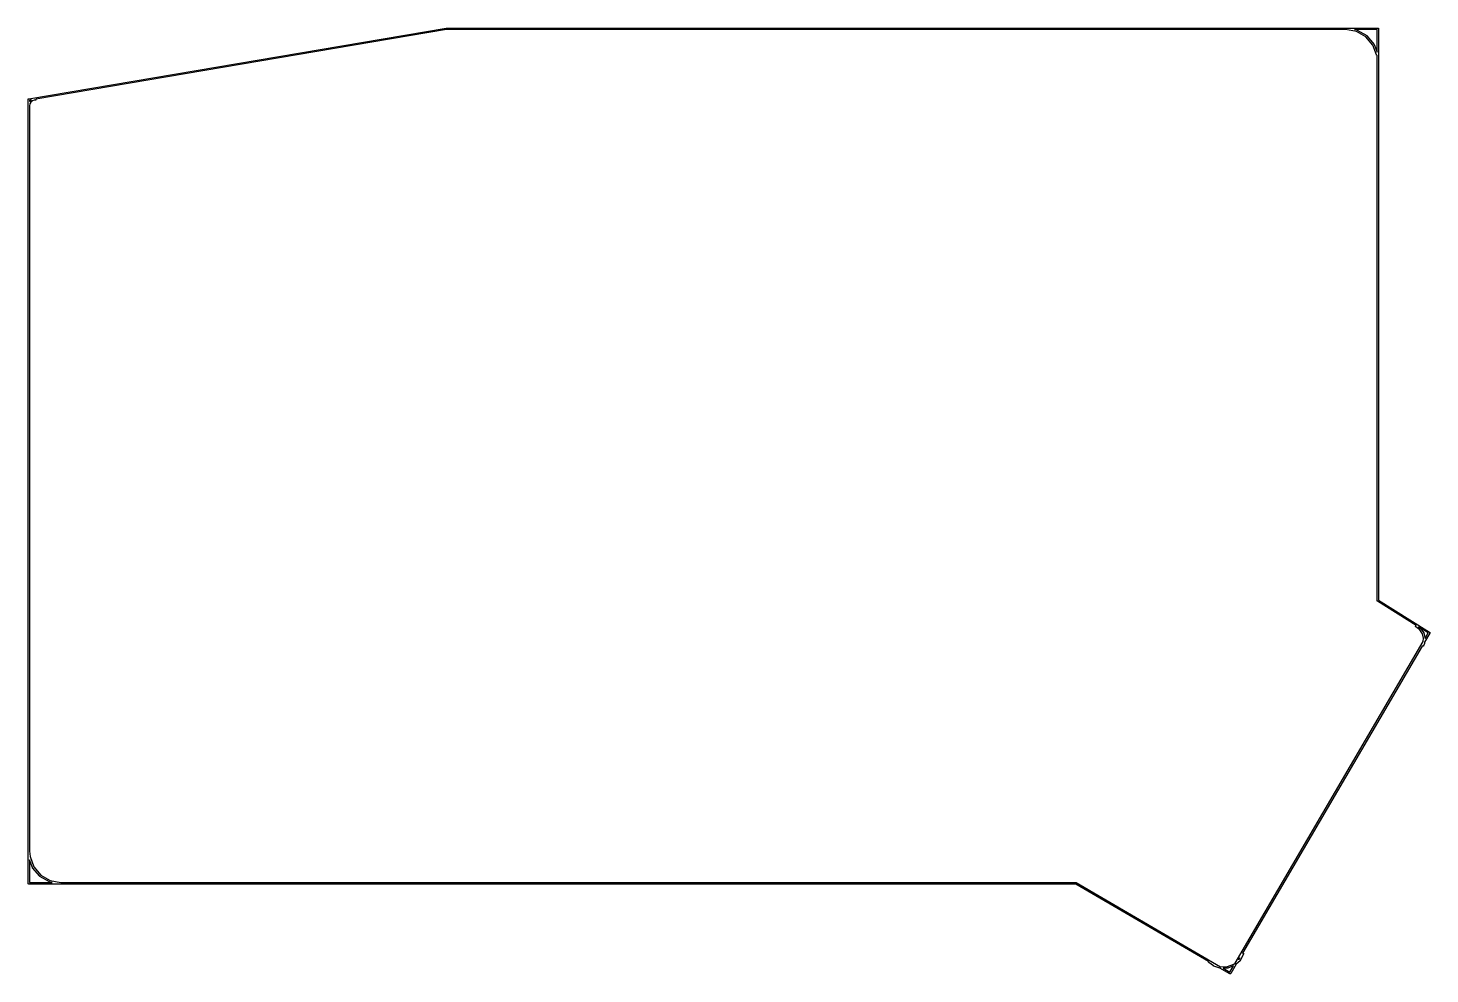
# Model space of a CAD drawing. Extents: x 75 to 213, y -140 to -46.
import ezdxf

# ---------------------------------------------------------------- set-up
doc = ezdxf.new("R2010")
doc.units = 0
doc.header["$MEASUREMENT"] = 0
doc.layers.add('BLACK', color=7, linetype='CONTINUOUS')

msp = doc.modelspace()

# ---------------------------------------------------------------- linework, layer by layer
at = {"layer": 'Black'}
for p, q in [((74.9175, -53.2661), (116.192, -46.2811)), ((116.211, -46.43), (75.627, -53.2981)), ((116.192, -46.2811), (116.199, -46.2811)), ((116.199, -46.2811), (116.205, -46.28)), ((116.205, -46.28), (132.08, -46.28)), ((132.08, -46.43), (116.211, -46.43)), ((132.08, -46.28), (208.28, -46.28)), ((205.098, -46.43), (132.08, -46.43)), ((206.165, -46.618), (205.098, -46.43)), ((205.962, -46.43), (206.204, -46.4726)), ((208.205, -46.43), (205.962, -46.43)), ((207.097, -47.1561), (206.165, -46.618)), ((206.204, -46.4726), (206.228, -46.4815)), ((206.228, -46.4815), (206.228, -46.4815)), ((206.228, -46.4815), (207.183, -47.0329)), ((207.183, -47.0329), (207.203, -47.0496)), ((207.203, -47.0496), (207.203, -47.0496)), ((207.203, -47.0496), (207.912, -47.8943)), ((208.205, -48.6593), (208.205, -46.43)), ((208.28, -46.28), (208.286, -46.2811)), ((208.286, -46.2811), (208.293, -46.2811)), ((208.293, -46.2811), (208.299, -46.2834)), ((208.299, -46.2834), (208.306, -46.2845)), ((208.306, -46.2845), (208.311, -46.2878)), ((208.311, -46.2878), (208.317, -46.29)), ((208.317, -46.29), (208.323, -46.2943)), ((208.323, -46.2943), (208.328, -46.2975)), ((208.328, -46.2975), (208.332, -46.3026)), ((208.332, -46.3026), (208.337, -46.3068)), ((208.337, -46.3068), (208.341, -46.3125)), ((208.341, -46.3125), (208.345, -46.3175)), ((208.345, -46.3175), (208.347, -46.3237)), ((208.347, -46.3237), (208.35, -46.3293)), ((208.35, -46.3293), (208.352, -46.3358)), ((208.352, -46.3358), (208.354, -46.342)), ((208.354, -46.342), (208.354, -46.3485)), ((208.354, -46.3485), (208.355, -46.355)), ((208.355, -46.355), (208.355, -95.25)), ((207.789, -47.9809), (207.097, -47.1561)), ((208.148, -48.9338), (207.789, -47.9809)), ((207.912, -47.8943), (207.918, -47.9052)), ((207.918, -47.9052), (207.925, -47.916)), ((207.925, -47.916), (208.205, -48.6593)), ((208.161, -48.9562), (208.148, -48.9338)), ((208.182, -48.9727), (208.161, -48.9562)), ((208.205, -48.9809), (208.182, -48.9727)), ((208.205, -95.25), (208.205, -48.9809)), ((74.855, -53.3395), (74.8573, -53.3268)), ((74.855, -53.3397), (74.855, -53.3395)), ((74.855, -53.34), (74.855, -53.3397)), ((74.855, -130.81), (74.855, -53.34)), ((74.8573, -53.3268), (74.8595, -53.3143)), ((74.8595, -53.3143), (74.8597, -53.3141)), ((74.8597, -53.3139), (74.8662, -53.3028)), ((74.8597, -53.3141), (74.8597, -53.3139)), ((74.8662, -53.3028), (74.8725, -53.2918)), ((74.8725, -53.2918), (74.8727, -53.2916)), ((74.8727, -53.2916), (74.8729, -53.2914)), ((74.8729, -53.2914), (74.8827, -53.2832)), ((74.8827, -53.2832), (74.8925, -53.275)), ((74.8925, -53.275), (74.8927, -53.275)), ((74.8927, -53.275), (74.8929, -53.2748)), ((74.8929, -53.2748), (74.905, -53.2705)), ((74.905, -53.2705), (74.917, -53.2661)), ((74.917, -53.2661), (74.9172, -53.2661)), ((74.9172, -53.2661), (74.9175, -53.2661)), ((75.195, -53.3712), (75.005, -53.4034)), ((75.005, -53.4034), (75.005, -53.5442)), ((75.005, -53.5442), (75.0136, -53.5293)), ((75.0399, -53.7839), (75.005, -53.9816)), ((75.005, -53.9816), (75.005, -127.632)), ((75.0136, -53.5293), (75.0304, -53.5094)), ((75.0304, -53.5094), (75.195, -53.3712)), ((75.0304, -53.5094), (75.0304, -53.5094)), ((75.1369, -53.6158), (75.0399, -53.7839)), ((75.2856, -53.491), (75.1369, -53.6158)), ((75.4711, -53.4235), (75.2856, -53.491)), ((75.5715, -53.4147), (75.4711, -53.4235)), ((75.5967, -53.408), (75.5715, -53.4147)), ((75.618, -53.393), (75.5967, -53.408)), ((75.633, -53.3717), (75.618, -53.393)), ((75.627, -53.2981), (75.6374, -53.3206)), ((75.6397, -53.3465), (75.633, -53.3717)), ((75.6374, -53.3206), (75.6397, -53.3465)), ((208.205, -102.87), (208.205, -95.25)), ((208.355, -95.25), (208.355, -102.828)), ((208.207, -102.882), (208.205, -102.87)), ((208.209, -102.893), (208.207, -102.882)), ((208.209, -102.894), (208.209, -102.893)), ((208.21, -102.896), (208.209, -102.894)), ((208.215, -102.906), (208.21, -102.896)), ((208.221, -102.916), (208.215, -102.906)), ((208.222, -102.917), (208.221, -102.916)), ((208.223, -102.918), (208.222, -102.917)), ((208.232, -102.926), (208.223, -102.918)), ((208.24, -102.934), (208.232, -102.926)), ((212.083, -105.336), (208.24, -102.934)), ((208.355, -102.828), (213.4, -105.981)), ((212.015, -105.401), (212.023, -105.376)), ((212.017, -105.427), (212.015, -105.401)), ((212.027, -105.451), (212.017, -105.427)), ((212.023, -105.376), (212.038, -105.356)), ((212.045, -105.47), (212.027, -105.451)), ((212.038, -105.356), (212.06, -105.341)), ((212.431, -105.756), (212.045, -105.47)), ((212.06, -105.341), (212.083, -105.336)), ((213.258, -106.07), (212.288, -105.463)), ((212.288, -105.463), (212.531, -105.644)), ((212.688, -106.146), (212.431, -105.756)), ((212.531, -105.644), (212.531, -105.644)), ((212.531, -105.644), (212.536, -105.649)), ((212.536, -105.649), (212.549, -105.662)), ((212.549, -105.662), (212.549, -105.662)), ((212.549, -105.662), (212.82, -106.074)), ((212.796, -106.599), (212.688, -106.146)), ((212.759, -106.924), (212.796, -106.599)), ((212.82, -106.074), (212.824, -106.083)), ((212.824, -106.083), (212.831, -106.098)), ((212.831, -106.098), (212.945, -106.577)), ((213.425, -106.083), (212.904, -106.972)), ((212.945, -106.577), (212.945, -106.578)), ((212.945, -106.578), (212.947, -106.603)), ((212.947, -106.603), (213.258, -106.07)), ((213.4, -105.981), (213.404, -105.985)), ((213.404, -105.985), (213.409, -105.988)), ((213.409, -105.988), (213.413, -105.994)), ((213.413, -105.994), (213.419, -105.999)), ((213.419, -105.999), (213.422, -106.004)), ((213.422, -106.004), (213.425, -106.008)), ((213.425, -106.008), (213.428, -106.015)), ((213.427, -106.078), (213.425, -106.083)), ((213.43, -106.073), (213.427, -106.078)), ((213.428, -106.015), (213.431, -106.022)), ((213.431, -106.066), (213.43, -106.073)), ((213.431, -106.022), (213.432, -106.027)), ((213.434, -106.058), (213.431, -106.066)), ((213.432, -106.027), (213.434, -106.032)), ((213.434, -106.032), (213.434, -106.04)), ((213.434, -106.04), (213.435, -106.048)), ((213.435, -106.048), (213.434, -106.053)), ((213.434, -106.053), (213.434, -106.058)), ((194.175, -138.696), (212.759, -106.924)), ((212.673, -107.368), (194.917, -137.726)), ((212.686, -107.379), (212.673, -107.368)), ((212.71, -107.388), (212.686, -107.379)), ((212.736, -107.389), (212.71, -107.388)), ((212.761, -107.381), (212.736, -107.389)), ((212.781, -107.365), (212.761, -107.381)), ((212.795, -107.343), (212.781, -107.365)), ((212.886, -107.112), (212.795, -107.343)), ((212.888, -107.103), (212.886, -107.112)), ((212.89, -107.093), (212.888, -107.103)), ((212.904, -106.972), (212.89, -107.093)), ((75.005, -127.632), (75.0521, -128.17)), ((75.2849, -129.248), (75.005, -128.479)), ((75.005, -128.479), (75.005, -130.735)), ((75.0521, -128.17), (75.4213, -129.184)), ((75.2979, -129.271), (75.2849, -129.248)), ((76.0067, -130.115), (75.2979, -129.271)), ((75.2979, -129.271), (75.2979, -129.271)), ((75.4213, -129.184), (76.1131, -130.009)), ((76.0266, -130.132), (76.0067, -130.115)), ((76.0067, -130.115), (76.0067, -130.115)), ((76.9816, -130.683), (76.0266, -130.132)), ((76.1131, -130.009), (77.0451, -130.547)), ((74.8561, -130.816), (74.855, -130.81)), ((74.8561, -130.823), (74.8561, -130.816)), ((74.8584, -130.829), (74.8561, -130.823)), ((74.8595, -130.836), (74.8584, -130.829)), ((74.8628, -130.841), (74.8595, -130.836)), ((74.865, -130.847), (74.8628, -130.841)), ((74.8693, -130.853), (74.865, -130.847)), ((74.8725, -130.858), (74.8693, -130.853)), ((74.8776, -130.862), (74.8725, -130.858)), ((74.8818, -130.867), (74.8776, -130.862)), ((74.8875, -130.871), (74.8818, -130.867)), ((74.8925, -130.875), (74.8875, -130.871)), ((74.8987, -130.877), (74.8925, -130.875)), ((74.9043, -130.88), (74.8987, -130.877)), ((74.9108, -130.882), (74.9043, -130.88)), ((74.917, -130.884), (74.9108, -130.882)), ((74.9235, -130.884), (74.917, -130.884)), ((74.93, -130.885), (74.9235, -130.884)), ((99.06, -130.885), (74.93, -130.885)), ((75.005, -130.735), (77.2477, -130.735)), ((77.0061, -130.692), (76.9816, -130.683)), ((77.2477, -130.735), (77.0061, -130.692)), ((77.0451, -130.547), (78.1116, -130.735)), ((78.1116, -130.735), (99.06, -130.735)), ((99.06, -130.735), (134.62, -130.735)), ((134.62, -130.885), (99.06, -130.885)), ((134.62, -130.735), (156.21, -130.735)), ((156.21, -130.885), (134.62, -130.885)), ((156.21, -130.735), (178.435, -130.735)), ((178.415, -130.885), (156.21, -130.885)), ((191.552, -138.549), (178.415, -130.885)), ((178.435, -130.735), (178.442, -130.736)), ((178.442, -130.736), (178.448, -130.736)), ((178.448, -130.736), (178.454, -130.738)), ((178.454, -130.738), (178.461, -130.74)), ((178.461, -130.74), (178.466, -130.743)), ((178.466, -130.743), (178.473, -130.745)), ((178.473, -130.745), (192.731, -139.062)), ((191.546, -138.571), (191.552, -138.549)), ((191.547, -138.597), (191.546, -138.571)), ((194.663, -138.464), (194.293, -138.792)), ((194.655, -138.173), (194.536, -138.376)), ((194.536, -138.376), (194.553, -138.361)), ((194.553, -138.361), (194.655, -138.173)), ((194.679, -138.444), (194.663, -138.464)), ((194.663, -138.464), (194.663, -138.464)), ((195.011, -137.831), (194.679, -138.444)), ((194.917, -137.725), (194.943, -137.72)), ((194.917, -137.726), (194.917, -137.725)), ((194.943, -137.72), (194.969, -137.724)), ((194.969, -137.724), (194.992, -137.736)), ((194.992, -137.736), (195.009, -137.756)), ((195.009, -137.756), (195.018, -137.78)), ((195.019, -137.806), (195.011, -137.831)), ((195.018, -137.78), (195.019, -137.806)), ((191.557, -138.621), (191.547, -138.597)), ((191.575, -138.64), (191.557, -138.621)), ((192.039, -138.986), (191.575, -138.64)), ((192.05, -138.991), (192.039, -138.986)), ((192.06, -138.997), (192.05, -138.991)), ((192.669, -139.2), (192.06, -138.997)), ((193.637, -139.765), (192.669, -139.2)), ((192.731, -139.062), (192.757, -139.071)), ((192.757, -139.071), (193.427, -139.053)), ((193.445, -139.202), (192.992, -139.215)), ((192.992, -139.215), (193.648, -139.597)), ((193.427, -139.053), (194.051, -138.806)), ((193.47, -139.197), (193.445, -139.202)), ((194.006, -138.985), (193.47, -139.197)), ((193.643, -139.767), (193.637, -139.765)), ((193.649, -139.77), (193.643, -139.767)), ((193.648, -139.597), (194.006, -138.985)), ((193.655, -139.772), (193.649, -139.77)), ((193.662, -139.774), (193.655, -139.772)), ((193.668, -139.774), (193.662, -139.774)), ((193.675, -139.775), (193.668, -139.774)), ((193.681, -139.774), (193.675, -139.775)), ((193.688, -139.774), (193.681, -139.774)), ((193.694, -139.772), (193.688, -139.774)), ((193.7, -139.771), (193.694, -139.772)), ((193.706, -139.767), (193.7, -139.771)), ((193.712, -139.765), (193.706, -139.767)), ((193.717, -139.761), (193.712, -139.765)), ((193.723, -139.758), (193.717, -139.761)), ((193.727, -139.753), (193.723, -139.758)), ((193.732, -139.748), (193.727, -139.753)), ((193.736, -139.743), (193.732, -139.748)), ((193.74, -139.738), (193.736, -139.743)), ((194.293, -138.792), (193.74, -139.738)), ((194.051, -138.806), (194.175, -138.696))]:
    msp.add_line(p, q, dxfattribs=at)

doc.saveas('drawing.dxf')
